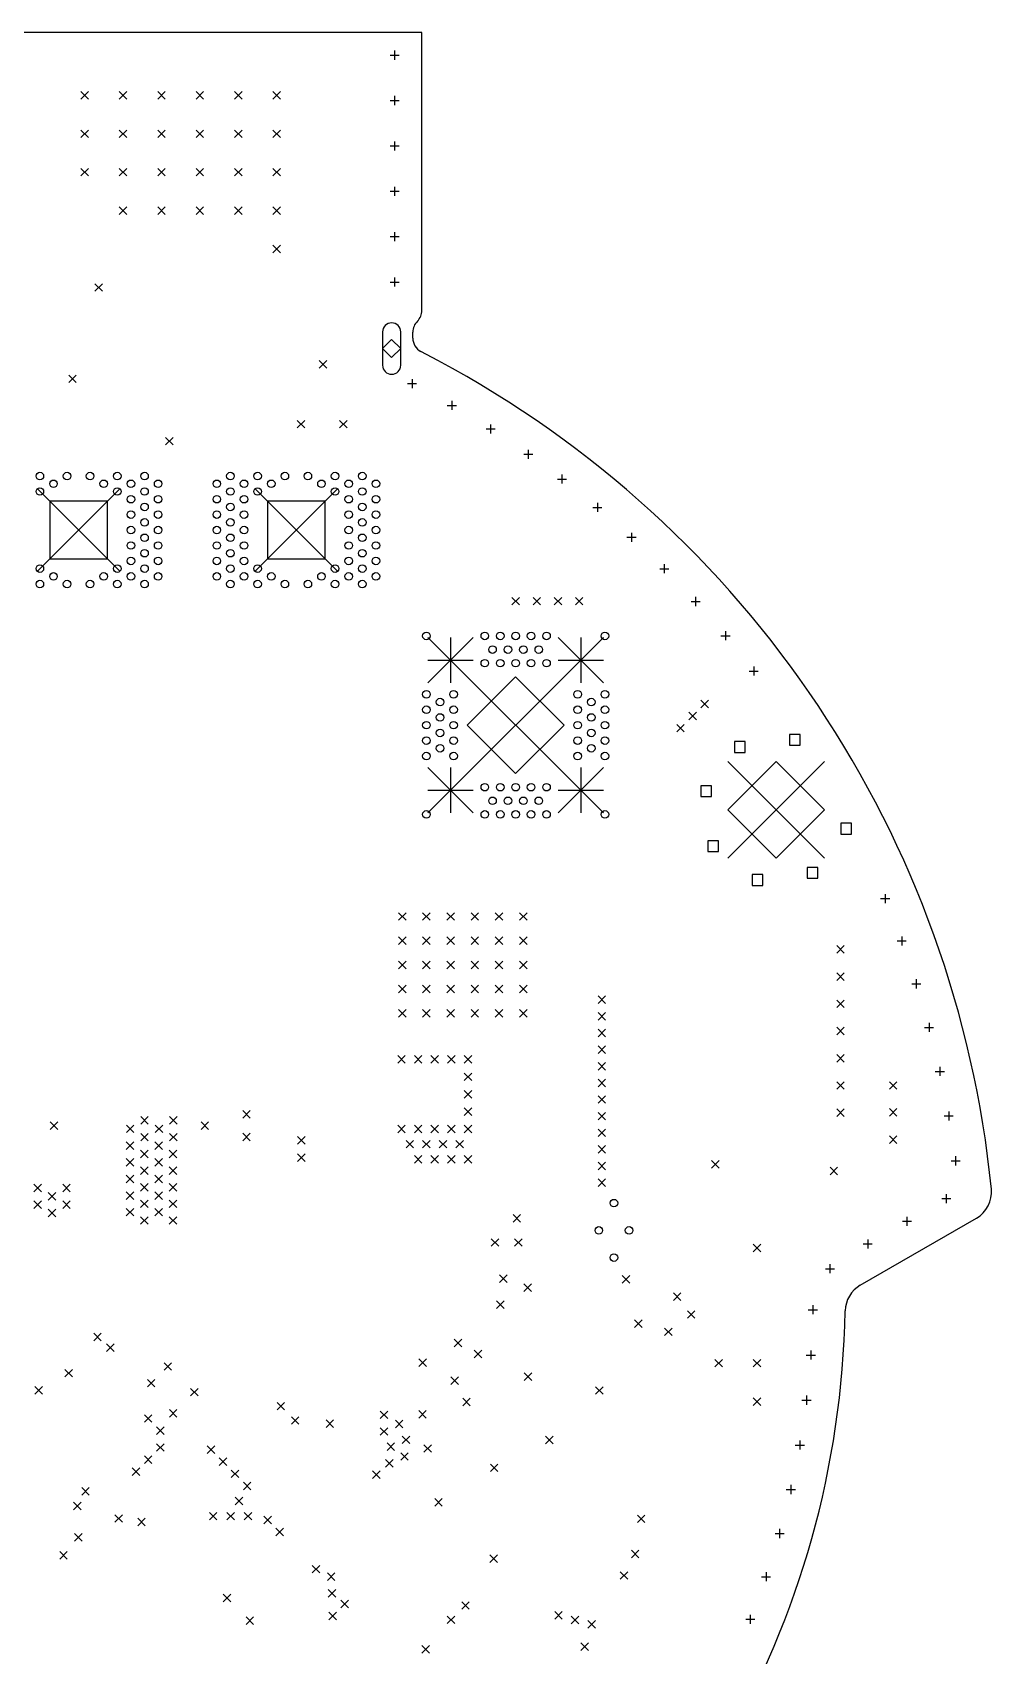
# Model space of a CAD drawing. Header units: millimetres. Extents: x 112 to 183, y -155 to -48.
# Drawn here: x 151.6 to 183.3, y -102 to -48.3 of the extents above; entities that cross this region are included whole.
import ezdxf

# ---------------------------------------------------------------- set-up
doc = ezdxf.new("R2010")
doc.units = ezdxf.units.MM
doc.layers.add('BLACK', color=250, linetype='CONTINUOUS')

msp = doc.modelspace()

# ---------------------------------------------------------------- linework, layer by layer
at = {"layer": 'BLACK', "linetype": 'CONTINUOUS'}
for p, q in [((164.5004, -48.300103), (132.500398, -48.300102)), ((164.500401, -57.490093), (164.5004, -48.300103)), ((163.45, -49.05), (163.75, -49.05)), ((163.6, -48.9), (163.6, -49.2)), ((153.2254, -50.2551), (153.4754, -50.5051)), ((153.4754, -50.2551), (153.2254, -50.5051)), ((154.4954, -50.2551), (154.7454, -50.5051)), ((154.7454, -50.2551), (154.4954, -50.5051)), ((155.7654, -50.2551), (156.0154, -50.5051)), ((156.0154, -50.2551), (155.7654, -50.5051)), ((157.0354, -50.2551), (157.2854, -50.5051)), ((157.2854, -50.2551), (157.0354, -50.5051)), ((158.3054, -50.2551), (158.5554, -50.5051)), ((158.5554, -50.2551), (158.3054, -50.5051)), ((159.5754, -50.2551), (159.8254, -50.5051)), ((159.8254, -50.2551), (159.5754, -50.5051)), ((163.6, -50.4), (163.6, -50.7)), ((163.45, -50.55), (163.75, -50.55)), ((153.2254, -51.5251), (153.4754, -51.7751)), ((153.4754, -51.5251), (153.2254, -51.7751)), ((154.4954, -51.5251), (154.7454, -51.7751)), ((154.7454, -51.5251), (154.4954, -51.7751)), ((155.7654, -51.5251), (156.0154, -51.7751)), ((156.0154, -51.5251), (155.7654, -51.7751)), ((157.0354, -51.5251), (157.2854, -51.7751)), ((157.2854, -51.5251), (157.0354, -51.7751)), ((158.3054, -51.5251), (158.5554, -51.7751)), ((158.5554, -51.5251), (158.3054, -51.7751)), ((159.5754, -51.5251), (159.8254, -51.7751)), ((159.8254, -51.5251), (159.5754, -51.7751)), ((163.6, -51.9), (163.6, -52.2)), ((163.45, -52.05), (163.75, -52.05)), ((153.2254, -52.7951), (153.4754, -53.0451)), ((153.4754, -52.7951), (153.2254, -53.0451)), ((154.4954, -52.7951), (154.7454, -53.0451)), ((154.7454, -52.7951), (154.4954, -53.0451)), ((155.7654, -52.7951), (156.0154, -53.0451)), ((156.0154, -52.7951), (155.7654, -53.0451)), ((157.0354, -52.7951), (157.2854, -53.0451)), ((157.2854, -52.7951), (157.0354, -53.0451)), ((158.3054, -52.7951), (158.5554, -53.0451)), ((158.5554, -52.7951), (158.3054, -53.0451)), ((159.5754, -52.7951), (159.8254, -53.0451)), ((159.8254, -52.7951), (159.5754, -53.0451)), ((163.45, -53.55), (163.75, -53.55)), ((163.6, -53.4), (163.6, -53.7)), ((154.4954, -54.0651), (154.7454, -54.3151)), ((154.7454, -54.0651), (154.4954, -54.3151)), ((155.7654, -54.0651), (156.0154, -54.3151)), ((156.0154, -54.0651), (155.7654, -54.3151)), ((157.0354, -54.0651), (157.2854, -54.3151)), ((157.2854, -54.0651), (157.0354, -54.3151)), ((158.3054, -54.0651), (158.5554, -54.3151)), ((158.5554, -54.0651), (158.3054, -54.3151)), ((159.5754, -54.0651), (159.8254, -54.3151)), ((159.8254, -54.0651), (159.5754, -54.3151)), ((163.45, -55.05), (163.75, -55.05)), ((163.6, -54.9), (163.6, -55.2)), ((159.5754, -55.3351), (159.8254, -55.5851)), ((159.8254, -55.3351), (159.5754, -55.5851)), ((153.6854, -56.6051), (153.9354, -56.8551)), ((153.9354, -56.6051), (153.6854, -56.8551)), ((163.45, -56.55), (163.75, -56.55)), ((163.6, -56.4), (163.6, -56.7)), ((163.2004, -58.2001), (163.2004, -59.3001)), ((163.5004, -58.4501), (163.2004, -58.7501)), ((163.8004, -58.7501), (163.5004, -58.4501)), ((163.8004, -59.3001), (163.8004, -58.2001)), ((164.2004, -58.405495), (164.2004, -58.204237)), ((163.2004, -58.7501), (163.5004, -59.0501)), ((163.5004, -59.0501), (163.8004, -58.7501)), ((165.028178, -59.148317), (164.464289, -58.846235)), ((161.1054, -59.1451), (161.3554, -59.3951)), ((161.3554, -59.1451), (161.1054, -59.3951)), ((152.8254, -59.6251), (153.0754, -59.8751)), ((153.0754, -59.6251), (152.8254, -59.8751)), ((164.025761, -59.907564), (164.325761, -59.907564)), ((164.175761, -59.757564), (164.175761, -60.057564)), ((165.340445, -60.629532), (165.640445, -60.629532)), ((165.490445, -60.479532), (165.490445, -60.779532)), ((160.3754, -61.1251), (160.6254, -61.3751)), ((160.6254, -61.1251), (160.3754, -61.3751)), ((161.7754, -61.1251), (162.0254, -61.3751)), ((162.0254, -61.1251), (161.7754, -61.3751)), ((156.0254, -61.6851), (156.2754, -61.9351)), ((156.2754, -61.6851), (156.0254, -61.9351)), ((166.621959, -61.40886), (166.921959, -61.40886)), ((166.771959, -61.25886), (166.771959, -61.55886)), ((168.017797, -62.094038), (168.017797, -62.394038)), ((167.867797, -62.244038), (168.167797, -62.244038)), ((168.981983, -63.06323), (169.281983, -63.06323)), ((169.131983, -62.91323), (169.131983, -63.21323)), ((151.8004, -63.4001), (154.5004, -66.1001)), ((154.5004, -63.4001), (151.8004, -66.1001)), ((154.105003, -63.795497), (152.195797, -63.795497)), ((152.195797, -63.795497), (152.195797, -65.704703)), ((154.105003, -65.704703), (154.105003, -63.795497)), ((159.0004, -63.4001), (161.7004, -66.1001)), ((161.7004, -63.4001), (159.0004, -66.1001)), ((161.305003, -63.795497), (159.395797, -63.795497)), ((159.395797, -63.795497), (159.395797, -65.704703)), ((161.305003, -65.704703), (161.305003, -63.795497)), ((170.152352, -64.001241), (170.452352, -64.001241)), ((170.302352, -63.851241), (170.302352, -64.151241)), ((171.430157, -64.840024), (171.430157, -65.140024)), ((171.280157, -64.990024), (171.580157, -64.990024)), ((152.195797, -65.704703), (154.105003, -65.704703)), ((159.395797, -65.704703), (161.305003, -65.704703)), ((172.513186, -65.877657), (172.513186, -66.177657)), ((172.363186, -66.027657), (172.663186, -66.027657)), ((167.475, -66.975), (167.725, -67.225)), ((167.725, -66.975), (167.475, -67.225)), ((168.175, -66.975), (168.425, -67.225)), ((168.425, -66.975), (168.175, -67.225)), ((168.875, -66.975), (169.125, -67.225)), ((169.125, -66.975), (168.875, -67.225)), ((169.575, -66.975), (169.825, -67.225)), ((169.825, -66.975), (169.575, -67.225)), ((173.549328, -66.96211), (173.549328, -67.26211)), ((173.399328, -67.11211), (173.699328, -67.11211)), ((174.536555, -68.091277), (174.536555, -68.391277)), ((164.7004, -68.3001), (166.2004, -69.8001)), ((166.2004, -68.3001), (164.7004, -69.8001)), ((165.4504, -68.3001), (165.4504, -69.8001)), ((169.0004, -68.3001), (170.5004, -69.8001)), ((170.5004, -68.3001), (169.0004, -69.8001)), ((169.7504, -68.3001), (169.7504, -69.8001)), ((174.386555, -68.241277), (174.686555, -68.241277)), ((164.7004, -69.0501), (166.2004, -69.0501)), ((169.0004, -69.0501), (170.5004, -69.0501)), ((166.0004, -69.6001), (169.2004, -72.8001)), ((169.2004, -69.6001), (166.0004, -72.8001)), ((167.6004, -69.6001), (166.0004, -71.2001)), ((169.2004, -71.2001), (167.6004, -69.6001)), ((175.32295, -69.412939), (175.62295, -69.412939)), ((175.47295, -69.262939), (175.47295, -69.562939)), ((173.325, -70.775), (173.575, -71.025)), ((173.575, -70.775), (173.325, -71.025)), ((173.725, -70.375), (173.975, -70.625)), ((173.975, -70.375), (173.725, -70.625)), ((166.0004, -71.2001), (167.6004, -72.8001)), ((167.6004, -72.8001), (169.2004, -71.2001)), ((172.925, -71.175), (173.175, -71.425)), ((173.175, -71.175), (172.925, -71.425)), ((175.189989, -71.744861), (174.836433, -71.744861)), ((174.836433, -71.744861), (174.836433, -72.098417)), ((175.189989, -72.098417), (175.189989, -71.744861)), ((177.011155, -71.5051), (176.657599, -71.5051)), ((176.657599, -71.5051), (176.657599, -71.858656)), ((176.657599, -71.858656), (177.011155, -71.858656)), ((177.011155, -71.858656), (177.011155, -71.5051)), ((174.613211, -72.4001), (177.813211, -75.6001)), ((177.813211, -72.4001), (174.613211, -75.6001)), ((176.213211, -72.4001), (174.613211, -74.0001)), ((174.836433, -72.098417), (175.189989, -72.098417)), ((177.813211, -74.0001), (176.213211, -72.4001)), ((164.7004, -72.6001), (166.2004, -74.1001)), ((166.2004, -72.6001), (164.7004, -74.1001)), ((165.4504, -72.6001), (165.4504, -74.1001)), ((169.0004, -72.6001), (170.5004, -74.1001)), ((170.5004, -72.6001), (169.0004, -74.1001)), ((169.7504, -72.6001), (169.7504, -74.1001)), ((164.7004, -73.3501), (166.2004, -73.3501)), ((169.0004, -73.3501), (170.5004, -73.3501)), ((174.071767, -73.202156), (173.718211, -73.202156)), ((173.718211, -73.202156), (173.718211, -73.555712)), ((174.071767, -73.555712), (174.071767, -73.202156)), ((173.718211, -73.555712), (174.071767, -73.555712)), ((174.613211, -74.0001), (176.213211, -75.6001)), ((176.213211, -75.6001), (177.813211, -74.0001)), ((178.708211, -74.444488), (178.354655, -74.444488)), ((178.354655, -74.444488), (178.354655, -74.798044)), ((178.708211, -74.798044), (178.708211, -74.444488)), ((174.311528, -75.023322), (173.957972, -75.023322)), ((173.957972, -75.023322), (173.957972, -75.376878)), ((174.311528, -75.376878), (174.311528, -75.023322)), ((178.354655, -74.798044), (178.708211, -74.798044)), ((173.957972, -75.376878), (174.311528, -75.376878)), ((175.768823, -76.141544), (175.415267, -76.141544)), ((175.415267, -76.141544), (175.415267, -76.4951)), ((175.768823, -76.4951), (175.768823, -76.141544)), ((177.589989, -75.901783), (177.236433, -75.901783)), ((177.236433, -75.901783), (177.236433, -76.255339)), ((177.589989, -76.255339), (177.589989, -75.901783)), ((175.415267, -76.4951), (175.768823, -76.4951)), ((177.236433, -76.255339), (177.589989, -76.255339)), ((179.665678, -76.934766), (179.965678, -76.934766)), ((179.815678, -76.784766), (179.815678, -77.084766)), ((163.7254, -77.4001), (163.9754, -77.6501)), ((163.9754, -77.4001), (163.7254, -77.6501)), ((164.5254, -77.4001), (164.7754, -77.6501)), ((164.7754, -77.4001), (164.5254, -77.6501)), ((165.3254, -77.4001), (165.5754, -77.6501)), ((165.5754, -77.4001), (165.3254, -77.6501)), ((166.1254, -77.4001), (166.3754, -77.6501)), ((166.3754, -77.4001), (166.1254, -77.6501)), ((166.9254, -77.4001), (167.1754, -77.6501)), ((167.1754, -77.4001), (166.9254, -77.6501)), ((167.7254, -77.4001), (167.9754, -77.6501)), ((167.9754, -77.4001), (167.7254, -77.6501)), ((163.7254, -78.2001), (163.9754, -78.4501)), ((163.9754, -78.2001), (163.7254, -78.4501)), ((164.5254, -78.2001), (164.7754, -78.4501)), ((164.7754, -78.2001), (164.5254, -78.4501)), ((165.3254, -78.2001), (165.5754, -78.4501)), ((165.5754, -78.2001), (165.3254, -78.4501)), ((166.1254, -78.2001), (166.3754, -78.4501)), ((166.3754, -78.2001), (166.1254, -78.4501)), ((166.9254, -78.2001), (167.1754, -78.4501)), ((167.1754, -78.2001), (166.9254, -78.4501)), ((167.7254, -78.2001), (167.9754, -78.4501)), ((167.9754, -78.2001), (167.7254, -78.4501)), ((180.212171, -78.33154), (180.512171, -78.33154)), ((180.362171, -78.18154), (180.362171, -78.48154)), ((178.2154, -78.4851), (178.4654, -78.7351)), ((178.4654, -78.4851), (178.2154, -78.7351)), ((163.7254, -79.0001), (163.9754, -79.2501)), ((163.9754, -79.0001), (163.7254, -79.2501)), ((164.5254, -79.0001), (164.7754, -79.2501)), ((164.7754, -79.0001), (164.5254, -79.2501)), ((165.3254, -79.0001), (165.5754, -79.2501)), ((165.5754, -79.0001), (165.3254, -79.2501)), ((166.1254, -79.0001), (166.3754, -79.2501)), ((166.3754, -79.0001), (166.1254, -79.2501)), ((166.9254, -79.0001), (167.1754, -79.2501)), ((167.1754, -79.0001), (166.9254, -79.2501)), ((167.7254, -79.0001), (167.9754, -79.2501)), ((167.9754, -79.0001), (167.7254, -79.2501)), ((178.2154, -79.3851), (178.4654, -79.6351)), ((178.4654, -79.3851), (178.2154, -79.6351)), ((163.7254, -79.8001), (163.9754, -80.0501)), ((163.9754, -79.8001), (163.7254, -80.0501)), ((164.5254, -79.8001), (164.7754, -80.0501)), ((164.7754, -79.8001), (164.5254, -80.0501)), ((165.3254, -79.8001), (165.5754, -80.0501)), ((165.5754, -79.8001), (165.3254, -80.0501)), ((166.1254, -79.8001), (166.3754, -80.0501)), ((166.3754, -79.8001), (166.1254, -80.0501)), ((166.9254, -79.8001), (167.1754, -80.0501)), ((167.1754, -79.8001), (166.9254, -80.0501)), ((167.7254, -79.8001), (167.9754, -80.0501)), ((167.9754, -79.8001), (167.7254, -80.0501)), ((180.696444, -79.751087), (180.996444, -79.751087)), ((180.846444, -79.601087), (180.846444, -79.901087)), ((170.3254, -80.1501), (170.5754, -80.4001)), ((170.5754, -80.1501), (170.3254, -80.4001)), ((178.2154, -80.2851), (178.4654, -80.5351)), ((178.4654, -80.2851), (178.2154, -80.5351)), ((163.7254, -80.6001), (163.9754, -80.8501)), ((163.9754, -80.6001), (163.7254, -80.8501)), ((164.5254, -80.6001), (164.7754, -80.8501)), ((164.7754, -80.6001), (164.5254, -80.8501)), ((165.3254, -80.6001), (165.5754, -80.8501)), ((165.5754, -80.6001), (165.3254, -80.8501)), ((166.1254, -80.6001), (166.3754, -80.8501)), ((166.3754, -80.6001), (166.1254, -80.8501)), ((166.9254, -80.6001), (167.1754, -80.8501)), ((167.1754, -80.6001), (166.9254, -80.8501)), ((167.7254, -80.6001), (167.9754, -80.8501)), ((167.9754, -80.6001), (167.7254, -80.8501)), ((170.3254, -80.7001), (170.5754, -80.9501)), ((170.5754, -80.7001), (170.3254, -80.9501)), ((170.3254, -81.2501), (170.5754, -81.5001)), ((170.5754, -81.2501), (170.3254, -81.5001)), ((178.2154, -81.1851), (178.4654, -81.4351)), ((178.4654, -81.1851), (178.2154, -81.4351)), ((181.117537, -81.190639), (181.417537, -81.190639)), ((181.267537, -81.040639), (181.267537, -81.340639)), ((170.3254, -81.8001), (170.5754, -82.0501)), ((170.5754, -81.8001), (170.3254, -82.0501)), ((178.2154, -82.0851), (178.4654, -82.3351)), ((178.4654, -82.0851), (178.2154, -82.3351)), ((163.7004, -82.1251), (163.9504, -82.3751)), ((163.9504, -82.1251), (163.7004, -82.3751)), ((164.2504, -82.1251), (164.5004, -82.3751)), ((164.5004, -82.1251), (164.2504, -82.3751)), ((164.8004, -82.1251), (165.0504, -82.3751)), ((165.0504, -82.1251), (164.8004, -82.3751)), ((165.3504, -82.1251), (165.6004, -82.3751)), ((165.6004, -82.1251), (165.3504, -82.3751)), ((165.9004, -82.1251), (166.1504, -82.3751)), ((166.1504, -82.1251), (165.9004, -82.3751)), ((170.3254, -82.3501), (170.5754, -82.6001)), ((170.5754, -82.3501), (170.3254, -82.6001)), ((181.62464, -82.497385), (181.62464, -82.797385)), ((165.9004, -82.7001), (166.1504, -82.9501)), ((166.1504, -82.7001), (165.9004, -82.9501)), ((170.3254, -82.9001), (170.5754, -83.1501)), ((170.5754, -82.9001), (170.3254, -83.1501)), ((178.2154, -82.9851), (178.4654, -83.2351)), ((178.4654, -82.9851), (178.2154, -83.2351)), ((179.9554, -82.9851), (180.2054, -83.2351)), ((180.2054, -82.9851), (179.9554, -83.2351)), ((181.47464, -82.647385), (181.77464, -82.647385)), ((165.9004, -83.2751), (166.1504, -83.5251)), ((166.1504, -83.2751), (165.9004, -83.5251)), ((170.3254, -83.4501), (170.5754, -83.7001)), ((170.5754, -83.4501), (170.3254, -83.7001)), ((155.205, -84.135), (155.455, -84.385)), ((155.455, -84.135), (155.205, -84.385)), ((156.155, -84.135), (156.405, -84.385)), ((156.405, -84.135), (156.155, -84.385)), ((158.5754, -83.94), (158.8254, -84.19)), ((158.8254, -83.94), (158.5754, -84.19)), ((165.9004, -83.8501), (166.1504, -84.1001)), ((166.1504, -83.8501), (165.9004, -84.1001)), ((170.3254, -84.0001), (170.5754, -84.2501)), ((170.5754, -84.0001), (170.3254, -84.2501)), ((178.2154, -83.8851), (178.4654, -84.1351)), ((178.4654, -83.8851), (178.2154, -84.1351)), ((179.9554, -83.8751), (180.2054, -84.1251)), ((180.2054, -83.8751), (179.9554, -84.1251)), ((181.767049, -84.118484), (182.067049, -84.118484)), ((181.917049, -83.968484), (181.917049, -84.268484)), ((152.215, -84.315), (152.465, -84.565)), ((152.465, -84.315), (152.215, -84.565)), ((154.73, -84.42), (154.98, -84.67)), ((154.98, -84.42), (154.73, -84.67)), ((155.205, -84.695), (155.455, -84.945)), ((155.455, -84.695), (155.205, -84.945)), ((155.68, -84.42), (155.93, -84.67)), ((155.93, -84.42), (155.68, -84.67)), ((156.155, -84.695), (156.405, -84.945)), ((156.405, -84.695), (156.155, -84.945)), ((157.2004, -84.315), (157.4504, -84.565)), ((157.4504, -84.315), (157.2004, -84.565)), ((158.5754, -84.69), (158.8254, -84.94)), ((158.8254, -84.69), (158.5754, -84.94)), ((163.7004, -84.4251), (163.9504, -84.6751)), ((163.9504, -84.4251), (163.7004, -84.6751)), ((164.2504, -84.4251), (164.5004, -84.6751)), ((164.5004, -84.4251), (164.2504, -84.6751)), ((164.8004, -84.4251), (165.0504, -84.6751)), ((165.0504, -84.4251), (164.8004, -84.6751)), ((165.3504, -84.4251), (165.6004, -84.6751)), ((165.6004, -84.4251), (165.3504, -84.6751)), ((165.9004, -84.4251), (166.1504, -84.6751)), ((166.1504, -84.4251), (165.9004, -84.6751)), ((170.3254, -84.5501), (170.5754, -84.8001)), ((170.5754, -84.5501), (170.3254, -84.8001)), ((179.9554, -84.7751), (180.2054, -85.0251)), ((180.2054, -84.7751), (179.9554, -85.0251)), ((154.725, -84.975), (154.975, -85.225)), ((154.975, -84.975), (154.725, -85.225)), ((155.2, -85.25), (155.45, -85.5)), ((155.45, -85.25), (155.2, -85.5)), ((155.675, -84.975), (155.925, -85.225)), ((155.925, -84.975), (155.675, -85.225)), ((156.15, -85.25), (156.4, -85.5)), ((156.4, -85.25), (156.15, -85.5)), ((160.389997, -84.799997), (160.639997, -85.049997)), ((160.639997, -84.799997), (160.389997, -85.049997)), ((163.9754, -84.9251), (164.2254, -85.1751)), ((164.2254, -84.9251), (163.9754, -85.1751)), ((164.5254, -84.9251), (164.7754, -85.1751)), ((164.7754, -84.9251), (164.5254, -85.1751)), ((165.0754, -84.9251), (165.3254, -85.1751)), ((165.3254, -84.9251), (165.0754, -85.1751)), ((165.6254, -84.9251), (165.8754, -85.1751)), ((165.8754, -84.9251), (165.6254, -85.1751)), ((170.3254, -85.1001), (170.5754, -85.3501)), ((170.5754, -85.1001), (170.3254, -85.3501)), ((154.725, -85.525), (154.975, -85.775)), ((154.975, -85.525), (154.725, -85.775)), ((155.2, -85.8), (155.45, -86.05)), ((155.45, -85.8), (155.2, -86.05)), ((155.675, -85.525), (155.925, -85.775)), ((155.925, -85.525), (155.675, -85.775)), ((156.15, -85.8), (156.4, -86.05)), ((156.4, -85.8), (156.15, -86.05)), ((160.389999, -85.374998), (160.639999, -85.624998)), ((160.639999, -85.374998), (160.389999, -85.624998)), ((164.2504, -85.4251), (164.5004, -85.6751)), ((164.5004, -85.4251), (164.2504, -85.6751)), ((164.8004, -85.4251), (165.0504, -85.6751)), ((165.0504, -85.4251), (164.8004, -85.6751)), ((165.3504, -85.4251), (165.6004, -85.6751)), ((165.6004, -85.4251), (165.3504, -85.6751)), ((165.9004, -85.4251), (166.1504, -85.6751)), ((166.1504, -85.4251), (165.9004, -85.6751)), ((170.3254, -85.6501), (170.5754, -85.9001)), ((170.5754, -85.6501), (170.3254, -85.9001)), ((174.0754, -85.5951), (174.3254, -85.8451)), ((174.3254, -85.5951), (174.0754, -85.8451)), ((177.9954, -85.8151), (178.2454, -86.0651)), ((178.2454, -85.8151), (177.9954, -86.0651)), ((181.994204, -85.601061), (182.294204, -85.601061)), ((182.144204, -85.451061), (182.144204, -85.751061)), ((151.675, -86.375), (151.925, -86.625)), ((151.925, -86.375), (151.675, -86.625)), ((152.625, -86.375), (152.875, -86.625)), ((152.875, -86.375), (152.625, -86.625)), ((154.725, -86.075), (154.975, -86.325)), ((154.975, -86.075), (154.725, -86.325)), ((155.2, -86.35), (155.45, -86.6)), ((155.45, -86.35), (155.2, -86.6)), ((155.675, -86.075), (155.925, -86.325)), ((155.925, -86.075), (155.675, -86.325)), ((156.15, -86.35), (156.4, -86.6)), ((156.4, -86.35), (156.15, -86.6)), ((170.3254, -86.2001), (170.5754, -86.4501)), ((170.5754, -86.2001), (170.3254, -86.4501)), ((152.15, -86.65), (152.4, -86.9)), ((152.4, -86.65), (152.15, -86.9)), ((154.725, -86.625), (154.975, -86.875)), ((154.975, -86.625), (154.725, -86.875)), ((155.2, -86.9), (155.45, -87.15)), ((155.45, -86.9), (155.2, -87.15)), ((155.675, -86.625), (155.925, -86.875)), ((155.925, -86.625), (155.675, -86.875)), ((156.15, -86.9), (156.4, -87.15)), ((156.4, -86.9), (156.15, -87.15)), ((181.686824, -86.849866), (181.986824, -86.849866)), ((181.836824, -86.699866), (181.836824, -86.999866)), ((151.675, -86.925), (151.925, -87.175)), ((151.925, -86.925), (151.675, -87.175)), ((152.15, -87.2), (152.4, -87.45)), ((152.4, -87.2), (152.15, -87.45)), ((152.625, -86.925), (152.875, -87.175)), ((152.875, -86.925), (152.625, -87.175)), ((154.725, -87.175), (154.975, -87.425)), ((154.975, -87.175), (154.725, -87.425)), ((155.2, -87.45), (155.45, -87.7)), ((155.45, -87.45), (155.2, -87.7)), ((155.675, -87.175), (155.925, -87.425)), ((155.925, -87.175), (155.675, -87.425)), ((156.15, -87.45), (156.4, -87.7)), ((156.4, -87.45), (156.15, -87.7)), ((167.5154, -87.3751), (167.7654, -87.6251)), ((167.7654, -87.3751), (167.5154, -87.6251)), ((180.537789, -87.449866), (180.537789, -87.749866)), ((178.994965, -89.714566), (182.833214, -87.498549)), ((180.387789, -87.599866), (180.687789, -87.599866)), ((166.7954, -88.1751), (167.0454, -88.4251)), ((167.0454, -88.1751), (166.7954, -88.4251)), ((167.5654, -88.1751), (167.8154, -88.4251)), ((167.8154, -88.1751), (167.5654, -88.4251)), ((175.4554, -88.3551), (175.7054, -88.6051)), ((175.7054, -88.3551), (175.4554, -88.6051)), ((179.088748, -88.349866), (179.388748, -88.349866)), ((179.238748, -88.199866), (179.238748, -88.499866)), ((177.988753, -89.018653), (177.988753, -89.318653)), ((167.0654, -89.3751), (167.3154, -89.6251)), ((167.3154, -89.3751), (167.0654, -89.6251)), ((171.1254, -89.3951), (171.3754, -89.6451)), ((171.3754, -89.3951), (171.1254, -89.6451)), ((177.838753, -89.168653), (178.138753, -89.168653)), ((167.8754, -89.6706), (168.1254, -89.9206)), ((168.1254, -89.6706), (167.8754, -89.9206)), ((172.8154, -89.9651), (173.0654, -90.2151)), ((173.0654, -89.9651), (172.8154, -90.2151)), ((166.9654, -90.2351), (167.2154, -90.4851)), ((167.2154, -90.2351), (166.9654, -90.4851)), ((173.27693, -90.555646), (173.52693, -90.805646)), ((173.52693, -90.555646), (173.27693, -90.805646)), ((177.275786, -90.523075), (177.575786, -90.523075)), ((177.425786, -90.373075), (177.425786, -90.673075)), ((171.527374, -90.863273), (171.777374, -91.113273)), ((171.777374, -90.863273), (171.527374, -91.113273)), ((172.522279, -91.12986), (172.772279, -91.37986)), ((172.772279, -91.12986), (172.522279, -91.37986)), ((153.6504, -91.3001), (153.9004, -91.5501)), ((153.9004, -91.3001), (153.6504, -91.5501)), ((154.0754, -91.6501), (154.3254, -91.9001)), ((154.3254, -91.6501), (154.0754, -91.9001)), ((165.569609, -91.5006), (165.819609, -91.7506)), ((165.819609, -91.5006), (165.569609, -91.7506)), ((155.9754, -92.2751), (156.2254, -92.5251)), ((156.2254, -92.2751), (155.9754, -92.5251)), ((164.4004, -92.1501), (164.6504, -92.4001)), ((164.6504, -92.1501), (164.4004, -92.4001)), ((166.231633, -91.858867), (166.481633, -92.108867)), ((166.481633, -91.858867), (166.231633, -92.108867)), ((174.1854, -92.1651), (174.4354, -92.4151)), ((174.4354, -92.1651), (174.1854, -92.4151)), ((175.4554, -92.1651), (175.7054, -92.4151)), ((175.7054, -92.1651), (175.4554, -92.4151)), ((177.209765, -92.021456), (177.509765, -92.021456)), ((177.359765, -91.871456), (177.359765, -92.171456)), ((152.6954, -92.4951), (152.9454, -92.7451)), ((152.9454, -92.4951), (152.6954, -92.7451)), ((165.4554, -92.7451), (165.7054, -92.9951)), ((165.7054, -92.7451), (165.4554, -92.9951)), ((167.881289, -92.609084), (168.131289, -92.859084)), ((168.131289, -92.609084), (167.881289, -92.859084)), ((151.7054, -93.0651), (151.9554, -93.3151)), ((151.9554, -93.0651), (151.7054, -93.3151)), ((155.4254, -92.8251), (155.6754, -93.0751)), ((155.6754, -92.8251), (155.4254, -93.0751)), ((156.8504, -93.1251), (157.1004, -93.3751)), ((157.1004, -93.1251), (156.8504, -93.3751)), ((170.245072, -93.067654), (170.495072, -93.317654)), ((170.495072, -93.067654), (170.245072, -93.317654)), ((156.1504, -93.8251), (156.4004, -94.0751)), ((156.4004, -93.8251), (156.1504, -94.0751)), ((159.710665, -93.587066), (159.960665, -93.837066)), ((159.960665, -93.587066), (159.710665, -93.837066)), ((163.125, -93.875), (163.375, -94.125)), ((163.375, -93.875), (163.125, -94.125)), ((164.393917, -93.856083), (164.643917, -94.106083)), ((164.643917, -93.856083), (164.393917, -94.106083)), ((165.85, -93.45), (166.1, -93.7)), ((166.1, -93.45), (165.85, -93.7)), ((175.4554, -93.4351), (175.7054, -93.6851)), ((175.7054, -93.4351), (175.4554, -93.6851)), ((177.06632, -93.514413), (177.36632, -93.514413)), ((177.21632, -93.364413), (177.21632, -93.664413)), ((155.3254, -93.9951), (155.5754, -94.2451)), ((155.5754, -93.9951), (155.3254, -94.2451)), ((155.7254, -94.3951), (155.9754, -94.6451)), ((155.9754, -94.3951), (155.7254, -94.6451)), ((160.185665, -94.062066), (160.435665, -94.312066)), ((160.435665, -94.062066), (160.185665, -94.312066)), ((161.332468, -94.162066), (161.582468, -94.412066)), ((161.582468, -94.162066), (161.332468, -94.412066)), ((163.125, -94.425), (163.375, -94.675)), ((163.375, -94.425), (163.125, -94.675)), ((163.625, -94.175), (163.875, -94.425)), ((163.875, -94.175), (163.625, -94.425)), ((155.7254, -94.9551), (155.9754, -95.2051)), ((155.9754, -94.9551), (155.7254, -95.2051)), ((163.35, -94.925), (163.6, -95.175)), ((163.6, -94.925), (163.35, -95.175)), ((163.85, -94.7), (164.1, -94.95)), ((164.1, -94.7), (163.85, -94.95)), ((168.585398, -94.705098), (168.835398, -94.955098)), ((168.835398, -94.705098), (168.585398, -94.955098)), ((176.99575, -94.847937), (176.99575, -95.147937)), ((155.3254, -95.3551), (155.5754, -95.6051)), ((155.5754, -95.3551), (155.3254, -95.6051)), ((157.4, -95.025), (157.65, -95.275)), ((157.65, -95.025), (157.4, -95.275)), ((157.8, -95.425), (158.05, -95.675)), ((158.05, -95.425), (157.8, -95.675)), ((163.3, -95.475), (163.55, -95.725)), ((163.55, -95.475), (163.3, -95.725)), ((163.8, -95.25), (164.05, -95.5)), ((164.05, -95.25), (163.8, -95.5)), ((164.5625, -94.9875), (164.8125, -95.2375)), ((164.8125, -94.9875), (164.5625, -95.2375)), ((176.84575, -94.997937), (177.14575, -94.997937)), ((154.9254, -95.7551), (155.1754, -96.0051)), ((155.1754, -95.7551), (154.9254, -96.0051)), ((158.2, -95.825), (158.45, -96.075)), ((158.45, -95.825), (158.2, -96.075)), ((162.870426, -95.852304), (163.120426, -96.102304)), ((163.120426, -95.852304), (162.870426, -96.102304)), ((166.765402, -95.625097), (167.015402, -95.875097)), ((167.015402, -95.625097), (166.765402, -95.875097)), ((153.2554, -96.4051), (153.5054, -96.6551)), ((153.5054, -96.4051), (153.2554, -96.6551)), ((158.6, -96.225), (158.85, -96.475)), ((158.85, -96.225), (158.6, -96.475)), ((176.548646, -96.468051), (176.848646, -96.468051)), ((176.698646, -96.318051), (176.698646, -96.618051)), ((152.9854, -96.8851), (153.2354, -97.1351)), ((153.2354, -96.8851), (152.9854, -97.1351)), ((158.325, -96.725), (158.575, -96.975)), ((158.575, -96.725), (158.325, -96.975)), ((164.922697, -96.764056), (165.172697, -97.014056)), ((165.172697, -96.764056), (164.922697, -97.014056)), ((154.3504, -97.3001), (154.6004, -97.5501)), ((154.6004, -97.3001), (154.3504, -97.5501)), ((155.1054, -97.4151), (155.3554, -97.6651)), ((155.3554, -97.4151), (155.1054, -97.6651)), ((157.475, -97.225), (157.725, -97.475)), ((157.725, -97.225), (157.475, -97.475)), ((158.05, -97.225), (158.3, -97.475)), ((158.3, -97.225), (158.05, -97.475)), ((158.625, -97.225), (158.875, -97.475)), ((158.875, -97.225), (158.625, -97.475)), ((159.275, -97.35), (159.525, -97.6)), ((159.525, -97.35), (159.275, -97.6)), ((171.625401, -97.3101), (171.875401, -97.5601)), ((171.875401, -97.3101), (171.625401, -97.5601)), ((153.0154, -97.9251), (153.2654, -98.1751)), ((153.2654, -97.9251), (153.0154, -98.1751)), ((159.675, -97.75), (159.925, -98)), ((159.925, -97.75), (159.675, -98)), ((176.175797, -97.9208), (176.475797, -97.9208)), ((176.325797, -97.7708), (176.325797, -98.0708)), ((152.5254, -98.5151), (152.7754, -98.7651)), ((152.7754, -98.5151), (152.5254, -98.7651)), ((166.75, -98.625), (167, -98.875)), ((167, -98.625), (166.75, -98.875)), ((171.4254, -98.4751), (171.6754, -98.7251)), ((171.6754, -98.4751), (171.4254, -98.7251)), ((160.875, -98.975), (161.125, -99.225)), ((161.125, -98.975), (160.875, -99.225)), ((161.375, -99.225), (161.625, -99.475)), ((161.625, -99.225), (161.375, -99.475)), ((171.0554, -99.1851), (171.3054, -99.4351)), ((171.3054, -99.1851), (171.0554, -99.4351)), ((175.878215, -99.202288), (175.878215, -99.502288)), ((161.4, -99.775), (161.65, -100.025)), ((161.65, -99.775), (161.4, -100.025)), ((175.728215, -99.352288), (176.028215, -99.352288)), ((157.9354, -99.9251), (158.1854, -100.1751)), ((158.1854, -99.9251), (157.9354, -100.1751)), ((161.825, -100.125), (162.075, -100.375)), ((162.075, -100.125), (161.825, -100.375)), ((165.815665, -100.177066), (166.065665, -100.427066)), ((166.065665, -100.177066), (165.815665, -100.427066)), ((158.6854, -100.6751), (158.9354, -100.9251)), ((158.9354, -100.6751), (158.6854, -100.9251)), ((161.425, -100.525), (161.675, -100.775)), ((161.675, -100.525), (161.425, -100.775)), ((165.340665, -100.652066), (165.590665, -100.902066)), ((165.590665, -100.652066), (165.340665, -100.902066)), ((168.891454, -100.504058), (169.141454, -100.754058)), ((169.141454, -100.504058), (168.891454, -100.754058)), ((169.438202, -100.652947), (169.688202, -100.902947)), ((169.688202, -100.652947), (169.438202, -100.902947)), ((169.984274, -100.796879), (170.234274, -101.046879)), ((170.234274, -100.796879), (169.984274, -101.046879)), ((175.207096, -100.758678), (175.507096, -100.758678)), ((175.357096, -100.608678), (175.357096, -100.908678)), ((164.498195, -101.627895), (164.748195, -101.877895)), ((164.748195, -101.627895), (164.498195, -101.877895)), ((169.7554, -101.5351), (170.0054, -101.7851)), ((170.0054, -101.5351), (169.7554, -101.7851))]:
    msp.add_line(p, q, dxfattribs=at)
at = {"layer": 'BLACK'}
for centre in [(151.8704, -62.9651), (152.3204, -63.2201), (152.7704, -62.9651), (153.5304, -62.9651), (153.9804, -63.2201), (154.4304, -62.9651), (154.8804, -63.2201), (155.3304, -62.9651), (155.7804, -63.2201), (157.7204, -63.2201), (158.1704, -62.9651), (158.6204, -63.2201), (159.0704, -62.9651), (159.5204, -63.2201), (159.9704, -62.9651), (160.7304, -62.9651), (161.1804, -63.2201), (161.6304, -62.9651), (162.0804, -63.2201), (162.5304, -62.9651), (162.9804, -63.2201), (151.8704, -63.4751), (154.4304, -63.4751), (154.8804, -63.7301), (155.3304, -63.4751), (155.7804, -63.7301), (157.7204, -63.7301), (158.1704, -63.4751), (158.6204, -63.7301), (159.0704, -63.4751), (161.6304, -63.4751), (162.0804, -63.7301), (162.5304, -63.4751), (162.9804, -63.7301), (154.8804, -64.2401), (155.3304, -63.9851), (155.3304, -64.4951), (155.7804, -64.2401), (157.7204, -64.2401), (158.1704, -63.9851), (158.1704, -64.4951), (158.6204, -64.2401), (162.0804, -64.2401), (162.5304, -63.9851), (162.5304, -64.4951), (162.9804, -64.2401), (154.8804, -64.7501), (155.3304, -65.0051), (155.7804, -64.7501), (157.7204, -64.7501), (158.1704, -65.0051), (158.6204, -64.7501), (162.0804, -64.7501), (162.5304, -65.0051), (162.9804, -64.7501), (154.8804, -65.2601), (155.3304, -65.5151), (155.7804, -65.2601), (157.7204, -65.2601), (158.1704, -65.5151), (158.6204, -65.2601), (162.0804, -65.2601), (162.5304, -65.5151), (162.9804, -65.2601), (151.8704, -66.0251), (154.4304, -66.0251), (154.8804, -65.7701), (155.3304, -66.0251), (155.7804, -65.7701), (157.7204, -65.7701), (158.1704, -66.0251), (158.6204, -65.7701), (159.0704, -66.0251), (161.6304, -66.0251), (162.0804, -65.7701), (162.5304, -66.0251), (162.9804, -65.7701), (151.8704, -66.5351), (152.3204, -66.2801), (152.7704, -66.5351), (153.5304, -66.5351), (153.9804, -66.2801), (154.4304, -66.5351), (154.8804, -66.2801), (155.3304, -66.5351), (155.7804, -66.2801), (157.7204, -66.2801), (158.1704, -66.5351), (158.6204, -66.2801), (159.0704, -66.5351), (159.5204, -66.2801), (159.9704, -66.5351), (160.7304, -66.5351), (161.1804, -66.2801), (161.6304, -66.5351), (162.0804, -66.2801), (162.5304, -66.5351), (162.9804, -66.2801), (164.6504, -68.2501), (166.5804, -68.2501), (167.0904, -68.2501), (167.6004, -68.2501), (168.1104, -68.2501), (168.6204, -68.2501), (170.5504, -68.2501), (166.8354, -68.7001), (167.3454, -68.7001), (167.8554, -68.7001), (168.3654, -68.7001), (166.5804, -69.1501), (167.0904, -69.1501), (167.6004, -69.1501), (168.1104, -69.1501), (168.6204, -69.1501), (164.6504, -70.1801), (165.5504, -70.1801), (169.6504, -70.1801), (170.5504, -70.1801), (164.6504, -70.6901), (165.1004, -70.4351), (165.1004, -70.9451), (165.5504, -70.6901), (169.6504, -70.6901), (170.1004, -70.4351), (170.1004, -70.9451), (170.5504, -70.6901), (164.6504, -71.2001), (165.1004, -71.4551), (165.5504, -71.2001), (169.6504, -71.2001), (170.1004, -71.4551), (170.5504, -71.2001), (164.6504, -71.7101), (165.1004, -71.9651), (165.5504, -71.7101), (169.6504, -71.7101), (170.1004, -71.9651), (170.5504, -71.7101), (164.6504, -72.2201), (165.5504, -72.2201), (169.6504, -72.2201), (170.5504, -72.2201), (166.5804, -73.2501), (167.0904, -73.2501), (167.6004, -73.2501), (168.1104, -73.2501), (168.6204, -73.2501), (164.6504, -74.1501), (166.5804, -74.1501), (166.8354, -73.7001), (167.0904, -74.1501), (167.3454, -73.7001), (167.6004, -74.1501), (167.8554, -73.7001), (168.1104, -74.1501), (168.3654, -73.7001), (168.6204, -74.1501), (170.5504, -74.1501), (170.8504, -87.0001), (170.3504, -87.9001), (171.3504, -87.9001), (170.8504, -88.8001)]:
    msp.add_circle(centre, 0.125, dxfattribs=at)
for centre, radius, start, end in [((163.5004, -58.2001), 0.3, 0, 180), ((164.7003, -58.2042), 0.4999, -225.5784178, -179.9957593), ((164.0005, -57.4901), 0.499901, -45.5805067, 0.0008023), ((164.7004, -58.4055), 0.499996, -180.000573, -118.1788895), ((163.5004, -59.3001), 0.3, 180, 360), ((148.5004, -90.0001), 34.999999, 5.6842576, 61.8213563), ((182.3332, -86.6325), 1.000012, -59.9999813, 5.682789), ((179.495, -90.5806), 1.000034, 120.0014904, 178.9265951), ((148.5004, -90.0001), 30.000001, -58.9270442, -1.0729567)]:
    msp.add_arc(centre, radius, start, end, dxfattribs=at)

doc.saveas('drawing.dxf')
